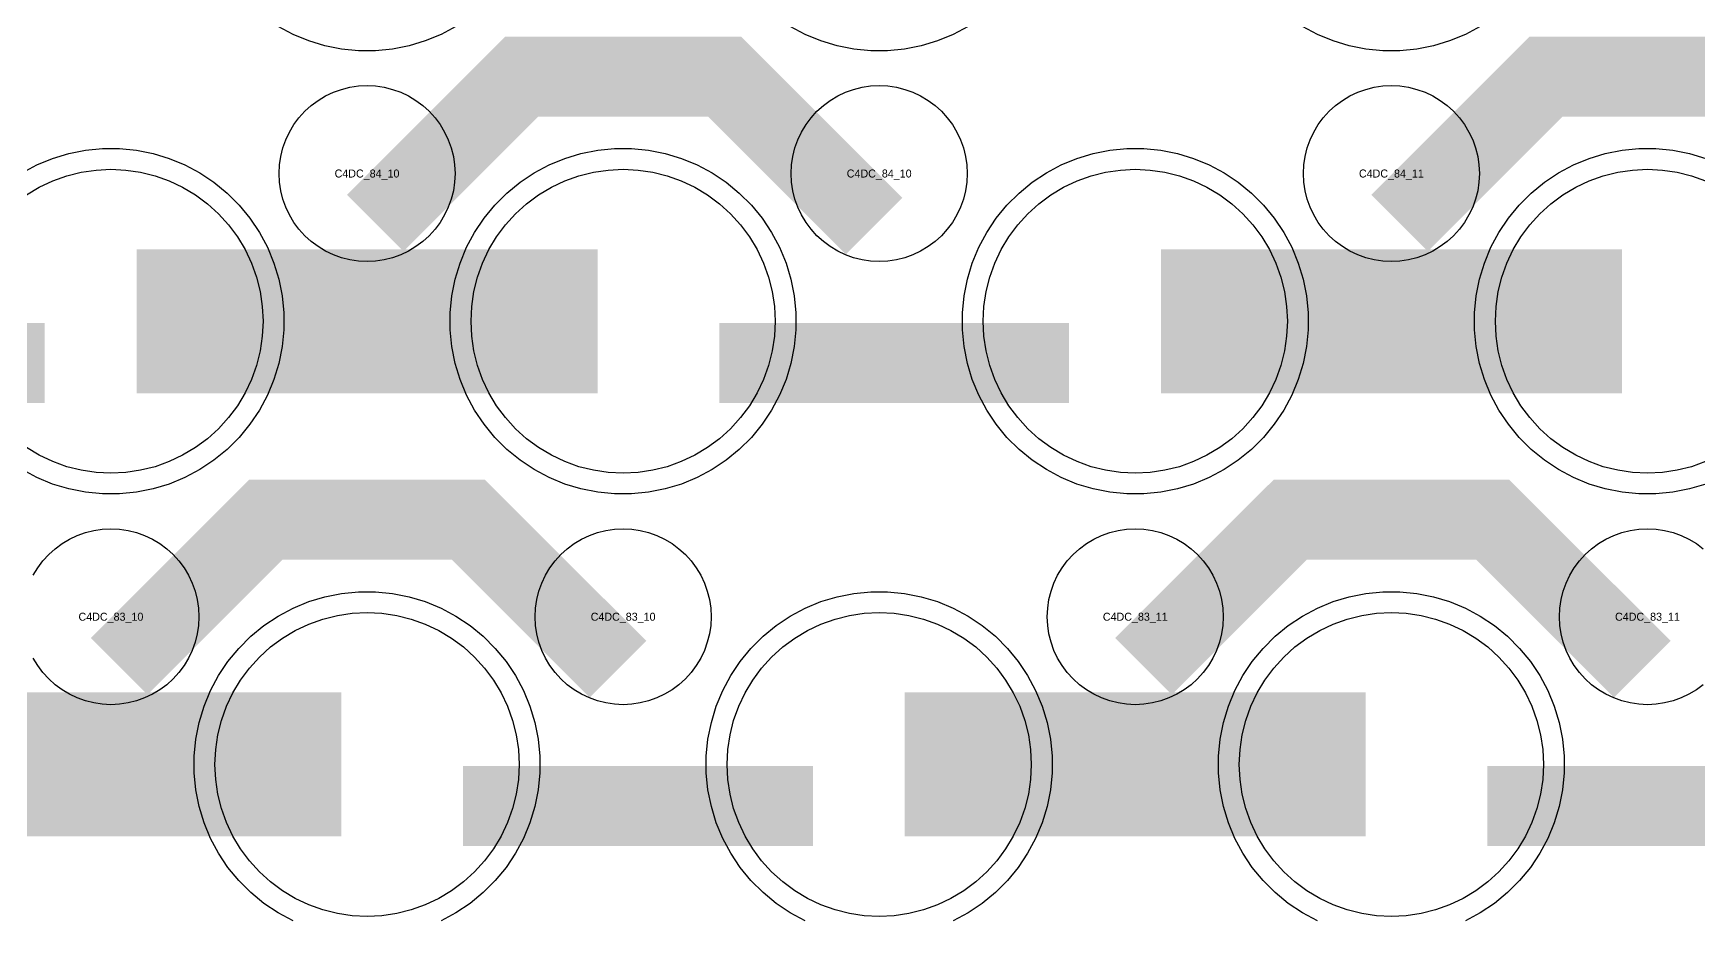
# Model space of a CAD drawing. Extents: x -11880 to 11880, y -14992 to 14992.
# Drawn here: x -8824 to -8304, y -3387 to -3110 of the extents above; entities that cross this region are included whole.
import ezdxf
from ezdxf.enums import TextEntityAlignment as Align

# ---------------------------------------------------------------- set-up
doc = ezdxf.new("R2010")
doc.units = 0
doc.header["$MEASUREMENT"] = 0
for name, color, linetype in [('GDS_775_DT_237', 138, 'CONTINUOUS'), ('RDL1_FS', 34, 'CONTINUOUS'), ('RDL_BS', 160, 'CONTINUOUS')]:
    doc.layers.add(name, color=color, linetype=linetype)

msp = doc.modelspace()

# ---------------------------------------------------------------- linework, layer by layer
at = {"layer": 'RDL1_FS'}
for points in [[(-8826.395, -3160.683), (-8822.395, -3158.285), (-8818.181, -3156.293), (-8813.791, -3154.721), (-8809.268, -3153.589), (-8804.657, -3152.905), (-8800, -3152.676), (-8795.343, -3152.905), (-8790.732, -3153.589), (-8786.209, -3154.721), (-8781.819, -3156.293), (-8777.605, -3158.285), (-8773.605, -3160.683), (-8769.86, -3163.461), (-8766.406, -3166.591), (-8763.276, -3170.045), (-8760.498, -3173.79), (-8758.1, -3177.79), (-8756.108, -3182.004), (-8754.536, -3186.394), (-8753.404, -3190.917), (-8752.72, -3195.528), (-8752.491, -3200.185), (-8752.72, -3204.842), (-8753.404, -3209.453), (-8754.536, -3213.976), (-8756.108, -3218.366), (-8758.1, -3222.58), (-8760.498, -3226.58), (-8763.276, -3230.325), (-8766.406, -3233.779), (-8769.86, -3236.909), (-8773.605, -3239.687), (-8777.605, -3242.085), (-8781.819, -3244.077), (-8786.209, -3245.649), (-8790.732, -3246.781), (-8795.343, -3247.465), (-8800, -3247.694), (-8804.657, -3247.465), (-8809.268, -3246.781), (-8813.791, -3245.649), (-8818.181, -3244.077), (-8822.395, -3242.085), (-8826.395, -3239.687)], [(-8301.819, -3244.077), (-8306.209, -3245.649), (-8310.732, -3246.781), (-8315.343, -3247.465), (-8320, -3247.694), (-8324.657, -3247.465), (-8329.268, -3246.781), (-8333.791, -3245.649), (-8338.181, -3244.077), (-8342.395, -3242.085), (-8346.395, -3239.687), (-8350.14, -3236.909), (-8353.594, -3233.779), (-8356.724, -3230.325), (-8359.502, -3226.58), (-8361.9, -3222.58), (-8363.892, -3218.366), (-8365.464, -3213.976), (-8366.596, -3209.453), (-8367.28, -3204.842), (-8367.509, -3200.185), (-8367.28, -3195.528), (-8366.596, -3190.917), (-8365.464, -3186.394), (-8363.892, -3182.004), (-8361.9, -3177.79), (-8359.502, -3173.79), (-8356.724, -3170.045), (-8353.594, -3166.591), (-8350.14, -3163.461), (-8346.395, -3160.683), (-8342.395, -3158.285), (-8338.181, -3156.293), (-8333.791, -3154.721), (-8329.268, -3153.589), (-8324.657, -3152.905), (-8320, -3152.676), (-8315.343, -3152.905), (-8310.732, -3153.589), (-8306.209, -3154.721), (-8301.819, -3156.293)]]:
    msp.add_lwpolyline(points, dxfattribs=at)
for points in [[(-8640, -3247.694), (-8644.657, -3247.465), (-8649.268, -3246.781), (-8653.791, -3245.649), (-8658.181, -3244.077), (-8662.395, -3242.085), (-8666.395, -3239.687), (-8670.14, -3236.909), (-8673.594, -3233.779), (-8676.724, -3230.325), (-8679.502, -3226.58), (-8681.9, -3222.58), (-8683.892, -3218.366), (-8685.464, -3213.976), (-8686.596, -3209.453), (-8687.28, -3204.842), (-8687.509, -3200.185), (-8687.28, -3195.528), (-8686.596, -3190.917), (-8685.464, -3186.394), (-8683.892, -3182.004), (-8681.9, -3177.79), (-8679.502, -3173.79), (-8676.724, -3170.045), (-8673.594, -3166.591), (-8670.14, -3163.461), (-8666.395, -3160.683), (-8662.395, -3158.285), (-8658.181, -3156.293), (-8653.791, -3154.721), (-8649.268, -3153.589), (-8644.657, -3152.905), (-8640, -3152.676), (-8635.343, -3152.905), (-8630.732, -3153.589), (-8626.209, -3154.721), (-8621.819, -3156.293), (-8617.605, -3158.285), (-8613.605, -3160.683), (-8609.86, -3163.461), (-8606.406, -3166.591), (-8603.276, -3170.045), (-8600.498, -3173.79), (-8598.1, -3177.79), (-8596.108, -3182.004), (-8594.536, -3186.394), (-8593.404, -3190.917), (-8592.72, -3195.528), (-8592.491, -3200.185), (-8592.72, -3204.842), (-8593.404, -3209.453), (-8594.536, -3213.976), (-8596.108, -3218.366), (-8598.1, -3222.58), (-8600.498, -3226.58), (-8603.276, -3230.325), (-8606.406, -3233.779), (-8609.86, -3236.909), (-8613.605, -3239.687), (-8617.605, -3242.085), (-8621.819, -3244.077), (-8626.209, -3245.649), (-8630.732, -3246.781), (-8635.343, -3247.465)], [(-8480, -3247.694), (-8484.657, -3247.465), (-8489.268, -3246.781), (-8493.791, -3245.649), (-8498.181, -3244.077), (-8502.395, -3242.085), (-8506.395, -3239.687), (-8510.14, -3236.909), (-8513.594, -3233.779), (-8516.724, -3230.325), (-8519.502, -3226.58), (-8521.9, -3222.58), (-8523.892, -3218.366), (-8525.464, -3213.976), (-8526.596, -3209.453), (-8527.28, -3204.842), (-8527.509, -3200.185), (-8527.28, -3195.528), (-8526.596, -3190.917), (-8525.464, -3186.394), (-8523.892, -3182.004), (-8521.9, -3177.79), (-8519.502, -3173.79), (-8516.724, -3170.045), (-8513.594, -3166.591), (-8510.14, -3163.461), (-8506.395, -3160.683), (-8502.395, -3158.285), (-8498.181, -3156.293), (-8493.791, -3154.721), (-8489.268, -3153.589), (-8484.657, -3152.905), (-8480, -3152.676), (-8475.343, -3152.905), (-8470.732, -3153.589), (-8466.209, -3154.721), (-8461.819, -3156.293), (-8457.605, -3158.285), (-8453.605, -3160.683), (-8449.86, -3163.461), (-8446.406, -3166.591), (-8443.276, -3170.045), (-8440.498, -3173.79), (-8438.1, -3177.79), (-8436.108, -3182.004), (-8434.536, -3186.394), (-8433.404, -3190.917), (-8432.72, -3195.528), (-8432.491, -3200.185), (-8432.72, -3204.842), (-8433.404, -3209.453), (-8434.536, -3213.976), (-8436.108, -3218.366), (-8438.1, -3222.58), (-8440.498, -3226.58), (-8443.276, -3230.325), (-8446.406, -3233.779), (-8449.86, -3236.909), (-8453.605, -3239.687), (-8457.605, -3242.085), (-8461.819, -3244.077), (-8466.209, -3245.649), (-8470.732, -3246.781), (-8475.343, -3247.465)], [(-8720, -3386.254), (-8724.657, -3386.025), (-8729.268, -3385.341), (-8733.791, -3384.209), (-8738.181, -3382.637), (-8742.395, -3380.645), (-8746.395, -3378.247), (-8750.14, -3375.469), (-8753.594, -3372.339), (-8756.724, -3368.885), (-8759.502, -3365.14), (-8761.9, -3361.14), (-8763.892, -3356.926), (-8765.464, -3352.536), (-8766.596, -3348.013), (-8767.28, -3343.402), (-8767.509, -3338.745), (-8767.28, -3334.088), (-8766.596, -3329.477), (-8765.464, -3324.954), (-8763.892, -3320.564), (-8761.9, -3316.35), (-8759.502, -3312.35), (-8756.724, -3308.605), (-8753.594, -3305.151), (-8750.14, -3302.021), (-8746.395, -3299.243), (-8742.395, -3296.845), (-8738.181, -3294.853), (-8733.791, -3293.281), (-8729.268, -3292.149), (-8724.657, -3291.465), (-8720, -3291.236), (-8715.343, -3291.465), (-8710.732, -3292.149), (-8706.209, -3293.281), (-8701.819, -3294.853), (-8697.605, -3296.845), (-8693.605, -3299.243), (-8689.86, -3302.021), (-8686.406, -3305.151), (-8683.276, -3308.605), (-8680.498, -3312.35), (-8678.1, -3316.35), (-8676.108, -3320.564), (-8674.536, -3324.954), (-8673.404, -3329.477), (-8672.72, -3334.088), (-8672.491, -3338.745), (-8672.72, -3343.402), (-8673.404, -3348.013), (-8674.536, -3352.536), (-8676.108, -3356.926), (-8678.1, -3361.14), (-8680.498, -3365.14), (-8683.276, -3368.885), (-8686.406, -3372.339), (-8689.86, -3375.469), (-8693.605, -3378.247), (-8697.605, -3380.645), (-8701.819, -3382.637), (-8706.209, -3384.209), (-8710.732, -3385.341), (-8715.343, -3386.025)], [(-8560, -3386.254), (-8564.657, -3386.025), (-8569.268, -3385.341), (-8573.791, -3384.209), (-8578.181, -3382.637), (-8582.395, -3380.645), (-8586.395, -3378.247), (-8590.14, -3375.469), (-8593.594, -3372.339), (-8596.724, -3368.885), (-8599.502, -3365.14), (-8601.9, -3361.14), (-8603.892, -3356.926), (-8605.464, -3352.536), (-8606.596, -3348.013), (-8607.28, -3343.402), (-8607.509, -3338.745), (-8607.28, -3334.088), (-8606.596, -3329.477), (-8605.464, -3324.954), (-8603.892, -3320.564), (-8601.9, -3316.35), (-8599.502, -3312.35), (-8596.724, -3308.605), (-8593.594, -3305.151), (-8590.14, -3302.021), (-8586.395, -3299.243), (-8582.395, -3296.845), (-8578.181, -3294.853), (-8573.791, -3293.281), (-8569.268, -3292.149), (-8564.657, -3291.465), (-8560, -3291.236), (-8555.343, -3291.465), (-8550.732, -3292.149), (-8546.209, -3293.281), (-8541.819, -3294.853), (-8537.605, -3296.845), (-8533.605, -3299.243), (-8529.86, -3302.021), (-8526.406, -3305.151), (-8523.276, -3308.605), (-8520.498, -3312.35), (-8518.1, -3316.35), (-8516.108, -3320.564), (-8514.536, -3324.954), (-8513.404, -3329.477), (-8512.72, -3334.088), (-8512.491, -3338.745), (-8512.72, -3343.402), (-8513.404, -3348.013), (-8514.536, -3352.536), (-8516.108, -3356.926), (-8518.1, -3361.14), (-8520.498, -3365.14), (-8523.276, -3368.885), (-8526.406, -3372.339), (-8529.86, -3375.469), (-8533.605, -3378.247), (-8537.605, -3380.645), (-8541.819, -3382.637), (-8546.209, -3384.209), (-8550.732, -3385.341), (-8555.343, -3386.025)], [(-8400, -3386.254), (-8404.657, -3386.025), (-8409.268, -3385.341), (-8413.791, -3384.209), (-8418.181, -3382.637), (-8422.395, -3380.645), (-8426.395, -3378.247), (-8430.14, -3375.469), (-8433.594, -3372.339), (-8436.724, -3368.885), (-8439.502, -3365.14), (-8441.9, -3361.14), (-8443.892, -3356.926), (-8445.464, -3352.536), (-8446.596, -3348.013), (-8447.28, -3343.402), (-8447.509, -3338.745), (-8447.28, -3334.088), (-8446.596, -3329.477), (-8445.464, -3324.954), (-8443.892, -3320.564), (-8441.9, -3316.35), (-8439.502, -3312.35), (-8436.724, -3308.605), (-8433.594, -3305.151), (-8430.14, -3302.021), (-8426.395, -3299.243), (-8422.395, -3296.845), (-8418.181, -3294.853), (-8413.791, -3293.281), (-8409.268, -3292.149), (-8404.657, -3291.465), (-8400, -3291.236), (-8395.343, -3291.465), (-8390.732, -3292.149), (-8386.209, -3293.281), (-8381.819, -3294.853), (-8377.605, -3296.845), (-8373.605, -3299.243), (-8369.86, -3302.021), (-8366.406, -3305.151), (-8363.276, -3308.605), (-8360.498, -3312.35), (-8358.1, -3316.35), (-8356.108, -3320.564), (-8354.536, -3324.954), (-8353.404, -3329.477), (-8352.72, -3334.088), (-8352.491, -3338.745), (-8352.72, -3343.402), (-8353.404, -3348.013), (-8354.536, -3352.536), (-8356.108, -3356.926), (-8358.1, -3361.14), (-8360.498, -3365.14), (-8363.276, -3368.885), (-8366.406, -3372.339), (-8369.86, -3375.469), (-8373.605, -3378.247), (-8377.605, -3380.645), (-8381.819, -3382.637), (-8386.209, -3384.209), (-8390.732, -3385.341), (-8395.343, -3386.025)]]:
    msp.add_lwpolyline(points, close=True, dxfattribs=at)
for points in [[(-8791.998, -3200.185, 45, 45, 0), (-8719.998, -3200.185, 45, 45, 0)], [(-8719.998, -3200.185, 45, 45, 0), (-8647.998, -3200.185, 45, 45, 0)], [(-8471.998, -3200.185, 45, 45, 0), (-8399.998, -3200.185, 45, 45, 0)], [(-8399.998, -3200.185, 45, 45, 0), (-8327.998, -3200.185, 45, 45, 0)], [(-8871.998, -3338.745, 45, 45, 0), (-8799.998, -3338.745, 45, 45, 0)], [(-8799.998, -3338.745, 45, 45, 0), (-8727.998, -3338.745, 45, 45, 0)], [(-8551.998, -3338.745, 45, 45, 0), (-8479.998, -3338.745, 45, 45, 0)], [(-8479.998, -3338.745, 45, 45, 0), (-8407.998, -3338.745, 45, 45, 0)]]:
    msp.add_lwpolyline(points, format="xyseb", dxfattribs=at)
at = {"layer": 'RDL_BS'}
for points in [[(-8692.223, -3108.003), (-8696.885, -3110.495), (-8701.795, -3112.526), (-8706.835, -3114.057), (-8712.062, -3115.103), (-8717.356, -3115.62), (-8722.644, -3115.62), (-8727.938, -3115.103), (-8733.165, -3114.057), (-8738.205, -3112.526), (-8743.115, -3110.495), (-8747.777, -3108.003)], [(-8532.223, -3108.003), (-8536.885, -3110.495), (-8541.795, -3112.526), (-8546.835, -3114.057), (-8552.062, -3115.103), (-8557.356, -3115.62), (-8562.644, -3115.62), (-8567.938, -3115.103), (-8573.165, -3114.057), (-8578.205, -3112.526), (-8583.115, -3110.495), (-8587.777, -3108.003)], [(-8372.223, -3108.003), (-8376.885, -3110.495), (-8381.795, -3112.526), (-8386.835, -3114.057), (-8392.062, -3115.103), (-8397.356, -3115.62), (-8402.644, -3115.62), (-8407.938, -3115.103), (-8413.165, -3114.057), (-8418.205, -3112.526), (-8423.115, -3110.495), (-8427.777, -3108.003)], [(-8827.777, -3153.802), (-8823.115, -3151.31), (-8818.205, -3149.279), (-8813.165, -3147.748), (-8807.938, -3146.702), (-8802.644, -3146.185), (-8797.356, -3146.185), (-8792.062, -3146.702), (-8786.835, -3147.748), (-8781.795, -3149.279), (-8776.885, -3151.31), (-8772.223, -3153.802), (-8767.809, -3156.749), (-8763.708, -3160.111), (-8759.926, -3163.893), (-8756.564, -3167.994), (-8753.617, -3172.408), (-8751.125, -3177.07), (-8749.094, -3181.98), (-8747.563, -3187.02), (-8746.517, -3192.247), (-8746, -3197.541), (-8746, -3202.829), (-8746.517, -3208.123), (-8747.563, -3213.35), (-8749.094, -3218.39), (-8751.125, -3223.3), (-8753.617, -3227.962), (-8756.564, -3232.376), (-8759.926, -3236.477), (-8763.708, -3240.259), (-8767.809, -3243.621), (-8772.223, -3246.568), (-8776.885, -3249.06), (-8781.795, -3251.091), (-8786.835, -3252.622), (-8792.062, -3253.668), (-8797.356, -3254.185), (-8802.644, -3254.185), (-8807.938, -3253.668), (-8813.165, -3252.622), (-8818.205, -3251.091), (-8823.115, -3249.06), (-8827.777, -3246.568)], [(-8301.795, -3251.091), (-8306.835, -3252.622), (-8312.062, -3253.668), (-8317.356, -3254.185), (-8322.644, -3254.185), (-8327.938, -3253.668), (-8333.165, -3252.622), (-8338.205, -3251.091), (-8343.115, -3249.06), (-8347.777, -3246.568), (-8352.191, -3243.621), (-8356.292, -3240.259), (-8360.074, -3236.477), (-8363.436, -3232.376), (-8366.383, -3227.962), (-8368.875, -3223.3), (-8370.906, -3218.39), (-8372.437, -3213.35), (-8373.483, -3208.123), (-8374, -3202.829), (-8374, -3197.541), (-8373.483, -3192.247), (-8372.437, -3187.02), (-8370.906, -3181.98), (-8368.875, -3177.07), (-8366.383, -3172.408), (-8363.436, -3167.994), (-8360.074, -3163.893), (-8356.292, -3160.111), (-8352.191, -3156.749), (-8347.777, -3153.802), (-8343.115, -3151.31), (-8338.205, -3149.279), (-8333.165, -3147.748), (-8327.938, -3146.702), (-8322.644, -3146.185), (-8317.356, -3146.185), (-8312.062, -3146.702), (-8306.835, -3147.748), (-8301.795, -3149.279)], [(-8824.25, -3279.601), (-8822.857, -3277.277), (-8821.254, -3275.114), (-8819.442, -3273.115), (-8817.443, -3271.303), (-8815.28, -3269.7), (-8812.956, -3268.307), (-8810.519, -3267.155), (-8807.984, -3266.248), (-8805.365, -3265.591), (-8802.693, -3265.195), (-8800, -3265.063), (-8797.307, -3265.195), (-8794.635, -3265.591), (-8792.016, -3266.248), (-8789.481, -3267.155), (-8787.044, -3268.307), (-8784.72, -3269.7), (-8782.557, -3271.303), (-8780.558, -3273.115), (-8778.746, -3275.114), (-8777.143, -3277.277), (-8775.75, -3279.601), (-8774.598, -3282.038), (-8773.691, -3284.573), (-8773.034, -3287.192), (-8772.638, -3289.864), (-8772.506, -3292.557), (-8772.638, -3295.25), (-8773.034, -3297.922), (-8773.691, -3300.541), (-8774.598, -3303.076), (-8775.75, -3305.513), (-8777.143, -3307.837), (-8778.746, -3310), (-8780.558, -3311.999), (-8782.557, -3313.811), (-8784.72, -3315.414), (-8787.044, -3316.807), (-8789.481, -3317.959), (-8792.016, -3318.866), (-8794.635, -3319.523), (-8797.307, -3319.919), (-8800, -3320.051), (-8802.693, -3319.919), (-8805.365, -3319.523), (-8807.984, -3318.866), (-8810.519, -3317.959), (-8812.956, -3316.807), (-8815.28, -3315.414), (-8817.443, -3313.811), (-8819.442, -3311.999), (-8821.254, -3310), (-8822.857, -3307.837), (-8824.25, -3305.513)], [(-8302.557, -3313.811), (-8304.72, -3315.414), (-8307.044, -3316.807), (-8309.481, -3317.959), (-8312.016, -3318.866), (-8314.635, -3319.523), (-8317.307, -3319.919), (-8320, -3320.051), (-8322.693, -3319.919), (-8325.365, -3319.523), (-8327.984, -3318.866), (-8330.519, -3317.959), (-8332.956, -3316.807), (-8335.28, -3315.414), (-8337.443, -3313.811), (-8339.442, -3311.999), (-8341.254, -3310), (-8342.857, -3307.837), (-8344.25, -3305.513), (-8345.402, -3303.076), (-8346.309, -3300.541), (-8346.966, -3297.922), (-8347.362, -3295.25), (-8347.494, -3292.557), (-8347.362, -3289.864), (-8346.966, -3287.192), (-8346.309, -3284.573), (-8345.402, -3282.038), (-8344.25, -3279.601), (-8342.857, -3277.277), (-8341.254, -3275.114), (-8339.442, -3273.115), (-8337.443, -3271.303), (-8335.28, -3269.7), (-8332.956, -3268.307), (-8330.519, -3267.155), (-8327.984, -3266.248), (-8325.365, -3265.591), (-8322.693, -3265.195), (-8320, -3265.063), (-8317.307, -3265.195), (-8314.635, -3265.591), (-8312.016, -3266.248), (-8309.481, -3267.155), (-8307.044, -3268.307), (-8304.72, -3269.7), (-8302.557, -3271.303)], [(-8743.115, -3387.62), (-8747.777, -3385.128), (-8752.191, -3382.181), (-8756.292, -3378.819), (-8760.074, -3375.037), (-8763.436, -3370.936), (-8766.383, -3366.522), (-8768.875, -3361.86), (-8770.906, -3356.95), (-8772.437, -3351.91), (-8773.483, -3346.683), (-8774, -3341.389), (-8774, -3336.101), (-8773.483, -3330.807), (-8772.437, -3325.58), (-8770.906, -3320.54), (-8768.875, -3315.63), (-8766.383, -3310.968), (-8763.436, -3306.554), (-8760.074, -3302.453), (-8756.292, -3298.671), (-8752.191, -3295.309), (-8747.777, -3292.362), (-8743.115, -3289.87), (-8738.205, -3287.839), (-8733.165, -3286.308), (-8727.938, -3285.262), (-8722.644, -3284.745), (-8717.356, -3284.745), (-8712.062, -3285.262), (-8706.835, -3286.308), (-8701.795, -3287.839), (-8696.885, -3289.87), (-8692.223, -3292.362), (-8687.809, -3295.309), (-8683.708, -3298.671), (-8679.926, -3302.453), (-8676.564, -3306.554), (-8673.617, -3310.968), (-8671.125, -3315.63), (-8669.094, -3320.54), (-8667.563, -3325.58), (-8666.517, -3330.807), (-8666, -3336.101), (-8666, -3341.389), (-8666.517, -3346.683), (-8667.563, -3351.91), (-8669.094, -3356.95), (-8671.125, -3361.86), (-8673.617, -3366.522), (-8676.564, -3370.936), (-8679.926, -3375.037), (-8683.708, -3378.819), (-8687.809, -3382.181), (-8692.223, -3385.128), (-8696.885, -3387.62)], [(-8583.115, -3387.62), (-8587.777, -3385.128), (-8592.191, -3382.181), (-8596.292, -3378.819), (-8600.074, -3375.037), (-8603.436, -3370.936), (-8606.383, -3366.522), (-8608.875, -3361.86), (-8610.906, -3356.95), (-8612.437, -3351.91), (-8613.483, -3346.683), (-8614, -3341.389), (-8614, -3336.101), (-8613.483, -3330.807), (-8612.437, -3325.58), (-8610.906, -3320.54), (-8608.875, -3315.63), (-8606.383, -3310.968), (-8603.436, -3306.554), (-8600.074, -3302.453), (-8596.292, -3298.671), (-8592.191, -3295.309), (-8587.777, -3292.362), (-8583.115, -3289.87), (-8578.205, -3287.839), (-8573.165, -3286.308), (-8567.938, -3285.262), (-8562.644, -3284.745), (-8557.356, -3284.745), (-8552.062, -3285.262), (-8546.835, -3286.308), (-8541.795, -3287.839), (-8536.885, -3289.87), (-8532.223, -3292.362), (-8527.809, -3295.309), (-8523.708, -3298.671), (-8519.926, -3302.453), (-8516.564, -3306.554), (-8513.617, -3310.968), (-8511.125, -3315.63), (-8509.094, -3320.54), (-8507.563, -3325.58), (-8506.517, -3330.807), (-8506, -3336.101), (-8506, -3341.389), (-8506.517, -3346.683), (-8507.563, -3351.91), (-8509.094, -3356.95), (-8511.125, -3361.86), (-8513.617, -3366.522), (-8516.564, -3370.936), (-8519.926, -3375.037), (-8523.708, -3378.819), (-8527.809, -3382.181), (-8532.223, -3385.128), (-8536.885, -3387.62)], [(-8423.115, -3387.62), (-8427.777, -3385.128), (-8432.191, -3382.181), (-8436.292, -3378.819), (-8440.074, -3375.037), (-8443.436, -3370.936), (-8446.383, -3366.522), (-8448.875, -3361.86), (-8450.906, -3356.95), (-8452.437, -3351.91), (-8453.483, -3346.683), (-8454, -3341.389), (-8454, -3336.101), (-8453.483, -3330.807), (-8452.437, -3325.58), (-8450.906, -3320.54), (-8448.875, -3315.63), (-8446.383, -3310.968), (-8443.436, -3306.554), (-8440.074, -3302.453), (-8436.292, -3298.671), (-8432.191, -3295.309), (-8427.777, -3292.362), (-8423.115, -3289.87), (-8418.205, -3287.839), (-8413.165, -3286.308), (-8407.938, -3285.262), (-8402.644, -3284.745), (-8397.356, -3284.745), (-8392.062, -3285.262), (-8386.835, -3286.308), (-8381.795, -3287.839), (-8376.885, -3289.87), (-8372.223, -3292.362), (-8367.809, -3295.309), (-8363.708, -3298.671), (-8359.926, -3302.453), (-8356.564, -3306.554), (-8353.617, -3310.968), (-8351.125, -3315.63), (-8349.094, -3320.54), (-8347.563, -3325.58), (-8346.517, -3330.807), (-8346, -3336.101), (-8346, -3341.389), (-8346.517, -3346.683), (-8347.563, -3351.91), (-8349.094, -3356.95), (-8351.125, -3361.86), (-8353.617, -3366.522), (-8356.564, -3370.936), (-8359.926, -3375.037), (-8363.708, -3378.819), (-8367.809, -3382.181), (-8372.223, -3385.128), (-8376.885, -3387.62)]]:
    msp.add_lwpolyline(points, dxfattribs=at)
for points in [[(-8717.438, -3169.499, 25, 25, 0), (-8671.623, -3123.684, 25, 25, 0), (-8638.07, -3123.684, 25, 25, 0)], [(-8561.599, -3170.398, 25, 25, 0), (-8608.313, -3123.684, 25, 25, 0), (-8638.071, -3123.684, 25, 25, 0)], [(-8397.438, -3169.499, 25, 25, 0), (-8351.623, -3123.684, 25, 25, 0), (-8318.07, -3123.684, 25, 25, 0)], [(-8241.599, -3170.398, 25, 25, 0), (-8288.313, -3123.684, 25, 25, 0), (-8318.071, -3123.684, 25, 25, 0)], [(-8929.984, -3213.198, 25, 25, 0), (-8820.719, -3213.198, 25, 25, 0)], [(-8609.984, -3213.198, 25, 25, 0), (-8500.719, -3213.198, 25, 25, 0)], [(-8797.438, -3308.059, 25, 25, 0), (-8751.623, -3262.244, 25, 25, 0), (-8718.07, -3262.244, 25, 25, 0)], [(-8641.599, -3308.958, 25, 25, 0), (-8688.313, -3262.244, 25, 25, 0), (-8718.071, -3262.244, 25, 25, 0)], [(-8477.438, -3308.059, 25, 25, 0), (-8431.623, -3262.244, 25, 25, 0), (-8398.07, -3262.244, 25, 25, 0)], [(-8321.599, -3308.958, 25, 25, 0), (-8368.313, -3262.244, 25, 25, 0), (-8398.071, -3262.244, 25, 25, 0)], [(-8689.984, -3351.758, 25, 25, 0), (-8580.719, -3351.758, 25, 25, 0)], [(-8369.984, -3351.758, 25, 25, 0), (-8260.719, -3351.758, 25, 25, 0)]]:
    msp.add_lwpolyline(points, format="xyseb", dxfattribs=at)
for points in [[(-8720, -3181.491), (-8722.693, -3181.359), (-8725.365, -3180.963), (-8727.984, -3180.306), (-8730.519, -3179.399), (-8732.956, -3178.247), (-8735.28, -3176.854), (-8737.443, -3175.251), (-8739.442, -3173.439), (-8741.254, -3171.44), (-8742.857, -3169.277), (-8744.25, -3166.953), (-8745.402, -3164.516), (-8746.309, -3161.981), (-8746.966, -3159.362), (-8747.362, -3156.69), (-8747.494, -3153.997), (-8747.362, -3151.304), (-8746.966, -3148.632), (-8746.309, -3146.013), (-8745.402, -3143.478), (-8744.25, -3141.041), (-8742.857, -3138.717), (-8741.254, -3136.554), (-8739.442, -3134.555), (-8737.443, -3132.743), (-8735.28, -3131.14), (-8732.956, -3129.747), (-8730.519, -3128.595), (-8727.984, -3127.688), (-8725.365, -3127.031), (-8722.693, -3126.635), (-8720, -3126.503), (-8717.307, -3126.635), (-8714.635, -3127.031), (-8712.016, -3127.688), (-8709.481, -3128.595), (-8707.044, -3129.747), (-8704.72, -3131.14), (-8702.557, -3132.743), (-8700.558, -3134.555), (-8698.746, -3136.554), (-8697.143, -3138.717), (-8695.75, -3141.041), (-8694.598, -3143.478), (-8693.691, -3146.013), (-8693.034, -3148.632), (-8692.638, -3151.304), (-8692.506, -3153.997), (-8692.638, -3156.69), (-8693.034, -3159.362), (-8693.691, -3161.981), (-8694.598, -3164.516), (-8695.75, -3166.953), (-8697.143, -3169.277), (-8698.746, -3171.44), (-8700.558, -3173.439), (-8702.557, -3175.251), (-8704.72, -3176.854), (-8707.044, -3178.247), (-8709.481, -3179.399), (-8712.016, -3180.306), (-8714.635, -3180.963), (-8717.307, -3181.359)], [(-8560, -3181.491), (-8562.693, -3181.359), (-8565.365, -3180.963), (-8567.984, -3180.306), (-8570.519, -3179.399), (-8572.956, -3178.247), (-8575.28, -3176.854), (-8577.443, -3175.251), (-8579.442, -3173.439), (-8581.254, -3171.44), (-8582.857, -3169.277), (-8584.25, -3166.953), (-8585.402, -3164.516), (-8586.309, -3161.981), (-8586.966, -3159.362), (-8587.362, -3156.69), (-8587.494, -3153.997), (-8587.362, -3151.304), (-8586.966, -3148.632), (-8586.309, -3146.013), (-8585.402, -3143.478), (-8584.25, -3141.041), (-8582.857, -3138.717), (-8581.254, -3136.554), (-8579.442, -3134.555), (-8577.443, -3132.743), (-8575.28, -3131.14), (-8572.956, -3129.747), (-8570.519, -3128.595), (-8567.984, -3127.688), (-8565.365, -3127.031), (-8562.693, -3126.635), (-8560, -3126.503), (-8557.307, -3126.635), (-8554.635, -3127.031), (-8552.016, -3127.688), (-8549.481, -3128.595), (-8547.044, -3129.747), (-8544.72, -3131.14), (-8542.557, -3132.743), (-8540.558, -3134.555), (-8538.746, -3136.554), (-8537.143, -3138.717), (-8535.75, -3141.041), (-8534.598, -3143.478), (-8533.691, -3146.013), (-8533.034, -3148.632), (-8532.638, -3151.304), (-8532.506, -3153.997), (-8532.638, -3156.69), (-8533.034, -3159.362), (-8533.691, -3161.981), (-8534.598, -3164.516), (-8535.75, -3166.953), (-8537.143, -3169.277), (-8538.746, -3171.44), (-8540.558, -3173.439), (-8542.557, -3175.251), (-8544.72, -3176.854), (-8547.044, -3178.247), (-8549.481, -3179.399), (-8552.016, -3180.306), (-8554.635, -3180.963), (-8557.307, -3181.359)], [(-8400, -3181.491), (-8402.693, -3181.359), (-8405.365, -3180.963), (-8407.984, -3180.306), (-8410.519, -3179.399), (-8412.956, -3178.247), (-8415.28, -3176.854), (-8417.443, -3175.251), (-8419.442, -3173.439), (-8421.254, -3171.44), (-8422.857, -3169.277), (-8424.25, -3166.953), (-8425.402, -3164.516), (-8426.309, -3161.981), (-8426.966, -3159.362), (-8427.362, -3156.69), (-8427.494, -3153.997), (-8427.362, -3151.304), (-8426.966, -3148.632), (-8426.309, -3146.013), (-8425.402, -3143.478), (-8424.25, -3141.041), (-8422.857, -3138.717), (-8421.254, -3136.554), (-8419.442, -3134.555), (-8417.443, -3132.743), (-8415.28, -3131.14), (-8412.956, -3129.747), (-8410.519, -3128.595), (-8407.984, -3127.688), (-8405.365, -3127.031), (-8402.693, -3126.635), (-8400, -3126.503), (-8397.307, -3126.635), (-8394.635, -3127.031), (-8392.016, -3127.688), (-8389.481, -3128.595), (-8387.044, -3129.747), (-8384.72, -3131.14), (-8382.557, -3132.743), (-8380.558, -3134.555), (-8378.746, -3136.554), (-8377.143, -3138.717), (-8375.75, -3141.041), (-8374.598, -3143.478), (-8373.691, -3146.013), (-8373.034, -3148.632), (-8372.638, -3151.304), (-8372.506, -3153.997), (-8372.638, -3156.69), (-8373.034, -3159.362), (-8373.691, -3161.981), (-8374.598, -3164.516), (-8375.75, -3166.953), (-8377.143, -3169.277), (-8378.746, -3171.44), (-8380.558, -3173.439), (-8382.557, -3175.251), (-8384.72, -3176.854), (-8387.044, -3178.247), (-8389.481, -3179.399), (-8392.016, -3180.306), (-8394.635, -3180.963), (-8397.307, -3181.359)], [(-8642.644, -3254.185), (-8647.938, -3253.668), (-8653.165, -3252.622), (-8658.205, -3251.091), (-8663.115, -3249.06), (-8667.777, -3246.568), (-8672.191, -3243.621), (-8676.292, -3240.259), (-8680.074, -3236.477), (-8683.436, -3232.376), (-8686.383, -3227.962), (-8688.875, -3223.3), (-8690.906, -3218.39), (-8692.437, -3213.35), (-8693.483, -3208.123), (-8694, -3202.829), (-8694, -3197.541), (-8693.483, -3192.247), (-8692.437, -3187.02), (-8690.906, -3181.98), (-8688.875, -3177.07), (-8686.383, -3172.408), (-8683.436, -3167.994), (-8680.074, -3163.893), (-8676.292, -3160.111), (-8672.191, -3156.749), (-8667.777, -3153.802), (-8663.115, -3151.31), (-8658.205, -3149.279), (-8653.165, -3147.748), (-8647.938, -3146.702), (-8642.644, -3146.185), (-8637.356, -3146.185), (-8632.062, -3146.702), (-8626.835, -3147.748), (-8621.795, -3149.279), (-8616.885, -3151.31), (-8612.223, -3153.802), (-8607.809, -3156.749), (-8603.708, -3160.111), (-8599.926, -3163.893), (-8596.564, -3167.994), (-8593.617, -3172.408), (-8591.125, -3177.07), (-8589.094, -3181.98), (-8587.563, -3187.02), (-8586.517, -3192.247), (-8586, -3197.541), (-8586, -3202.829), (-8586.517, -3208.123), (-8587.563, -3213.35), (-8589.094, -3218.39), (-8591.125, -3223.3), (-8593.617, -3227.962), (-8596.564, -3232.376), (-8599.926, -3236.477), (-8603.708, -3240.259), (-8607.809, -3243.621), (-8612.223, -3246.568), (-8616.885, -3249.06), (-8621.795, -3251.091), (-8626.835, -3252.622), (-8632.062, -3253.668), (-8637.356, -3254.185)], [(-8482.644, -3254.185), (-8487.938, -3253.668), (-8493.165, -3252.622), (-8498.205, -3251.091), (-8503.115, -3249.06), (-8507.777, -3246.568), (-8512.191, -3243.621), (-8516.292, -3240.259), (-8520.074, -3236.477), (-8523.436, -3232.376), (-8526.383, -3227.962), (-8528.875, -3223.3), (-8530.906, -3218.39), (-8532.437, -3213.35), (-8533.483, -3208.123), (-8534, -3202.829), (-8534, -3197.541), (-8533.483, -3192.247), (-8532.437, -3187.02), (-8530.906, -3181.98), (-8528.875, -3177.07), (-8526.383, -3172.408), (-8523.436, -3167.994), (-8520.074, -3163.893), (-8516.292, -3160.111), (-8512.191, -3156.749), (-8507.777, -3153.802), (-8503.115, -3151.31), (-8498.205, -3149.279), (-8493.165, -3147.748), (-8487.938, -3146.702), (-8482.644, -3146.185), (-8477.356, -3146.185), (-8472.062, -3146.702), (-8466.835, -3147.748), (-8461.795, -3149.279), (-8456.885, -3151.31), (-8452.223, -3153.802), (-8447.809, -3156.749), (-8443.708, -3160.111), (-8439.926, -3163.893), (-8436.564, -3167.994), (-8433.617, -3172.408), (-8431.125, -3177.07), (-8429.094, -3181.98), (-8427.563, -3187.02), (-8426.517, -3192.247), (-8426, -3197.541), (-8426, -3202.829), (-8426.517, -3208.123), (-8427.563, -3213.35), (-8429.094, -3218.39), (-8431.125, -3223.3), (-8433.617, -3227.962), (-8436.564, -3232.376), (-8439.926, -3236.477), (-8443.708, -3240.259), (-8447.809, -3243.621), (-8452.223, -3246.568), (-8456.885, -3249.06), (-8461.795, -3251.091), (-8466.835, -3252.622), (-8472.062, -3253.668), (-8477.356, -3254.185)], [(-8640, -3320.051), (-8642.693, -3319.919), (-8645.365, -3319.523), (-8647.984, -3318.866), (-8650.519, -3317.959), (-8652.956, -3316.807), (-8655.28, -3315.414), (-8657.443, -3313.811), (-8659.442, -3311.999), (-8661.254, -3310), (-8662.857, -3307.837), (-8664.25, -3305.513), (-8665.402, -3303.076), (-8666.309, -3300.541), (-8666.966, -3297.922), (-8667.362, -3295.25), (-8667.494, -3292.557), (-8667.362, -3289.864), (-8666.966, -3287.192), (-8666.309, -3284.573), (-8665.402, -3282.038), (-8664.25, -3279.601), (-8662.857, -3277.277), (-8661.254, -3275.114), (-8659.442, -3273.115), (-8657.443, -3271.303), (-8655.28, -3269.7), (-8652.956, -3268.307), (-8650.519, -3267.155), (-8647.984, -3266.248), (-8645.365, -3265.591), (-8642.693, -3265.195), (-8640, -3265.063), (-8637.307, -3265.195), (-8634.635, -3265.591), (-8632.016, -3266.248), (-8629.481, -3267.155), (-8627.044, -3268.307), (-8624.72, -3269.7), (-8622.557, -3271.303), (-8620.558, -3273.115), (-8618.746, -3275.114), (-8617.143, -3277.277), (-8615.75, -3279.601), (-8614.598, -3282.038), (-8613.691, -3284.573), (-8613.034, -3287.192), (-8612.638, -3289.864), (-8612.506, -3292.557), (-8612.638, -3295.25), (-8613.034, -3297.922), (-8613.691, -3300.541), (-8614.598, -3303.076), (-8615.75, -3305.513), (-8617.143, -3307.837), (-8618.746, -3310), (-8620.558, -3311.999), (-8622.557, -3313.811), (-8624.72, -3315.414), (-8627.044, -3316.807), (-8629.481, -3317.959), (-8632.016, -3318.866), (-8634.635, -3319.523), (-8637.307, -3319.919)], [(-8480, -3320.051), (-8482.693, -3319.919), (-8485.365, -3319.523), (-8487.984, -3318.866), (-8490.519, -3317.959), (-8492.956, -3316.807), (-8495.28, -3315.414), (-8497.443, -3313.811), (-8499.442, -3311.999), (-8501.254, -3310), (-8502.857, -3307.837), (-8504.25, -3305.513), (-8505.402, -3303.076), (-8506.309, -3300.541), (-8506.966, -3297.922), (-8507.362, -3295.25), (-8507.494, -3292.557), (-8507.362, -3289.864), (-8506.966, -3287.192), (-8506.309, -3284.573), (-8505.402, -3282.038), (-8504.25, -3279.601), (-8502.857, -3277.277), (-8501.254, -3275.114), (-8499.442, -3273.115), (-8497.443, -3271.303), (-8495.28, -3269.7), (-8492.956, -3268.307), (-8490.519, -3267.155), (-8487.984, -3266.248), (-8485.365, -3265.591), (-8482.693, -3265.195), (-8480, -3265.063), (-8477.307, -3265.195), (-8474.635, -3265.591), (-8472.016, -3266.248), (-8469.481, -3267.155), (-8467.044, -3268.307), (-8464.72, -3269.7), (-8462.557, -3271.303), (-8460.558, -3273.115), (-8458.746, -3275.114), (-8457.143, -3277.277), (-8455.75, -3279.601), (-8454.598, -3282.038), (-8453.691, -3284.573), (-8453.034, -3287.192), (-8452.638, -3289.864), (-8452.506, -3292.557), (-8452.638, -3295.25), (-8453.034, -3297.922), (-8453.691, -3300.541), (-8454.598, -3303.076), (-8455.75, -3305.513), (-8457.143, -3307.837), (-8458.746, -3310), (-8460.558, -3311.999), (-8462.557, -3313.811), (-8464.72, -3315.414), (-8467.044, -3316.807), (-8469.481, -3317.959), (-8472.016, -3318.866), (-8474.635, -3319.523), (-8477.307, -3319.919)]]:
    msp.add_lwpolyline(points, close=True, dxfattribs=at)

# ---------------------------------------------------------------- texts
at = {"layer": 'GDS_775_DT_237'}
for s, p in [('C4DC_84_10', (-8720, -3153.997)), ('C4DC_84_10', (-8720, -3153.997)), ('C4DC_84_10', (-8560, -3153.997)), ('C4DC_84_10', (-8560, -3153.997)), ('C4DC_84_11', (-8400, -3153.997)), ('C4DC_84_11', (-8400, -3153.997)), ('C4DC_83_10', (-8800, -3292.557)), ('C4DC_83_10', (-8800, -3292.557)), ('C4DC_83_10', (-8640, -3292.557)), ('C4DC_83_10', (-8640, -3292.557)), ('C4DC_83_11', (-8480, -3292.557)), ('C4DC_83_11', (-8480, -3292.557)), ('C4DC_83_11', (-8320, -3292.557)), ('C4DC_83_11', (-8320, -3292.557))]:
    msp.add_text(s, height=2.5, dxfattribs=at).set_placement(p, align=Align.MIDDLE_CENTER)

doc.saveas('drawing.dxf')
